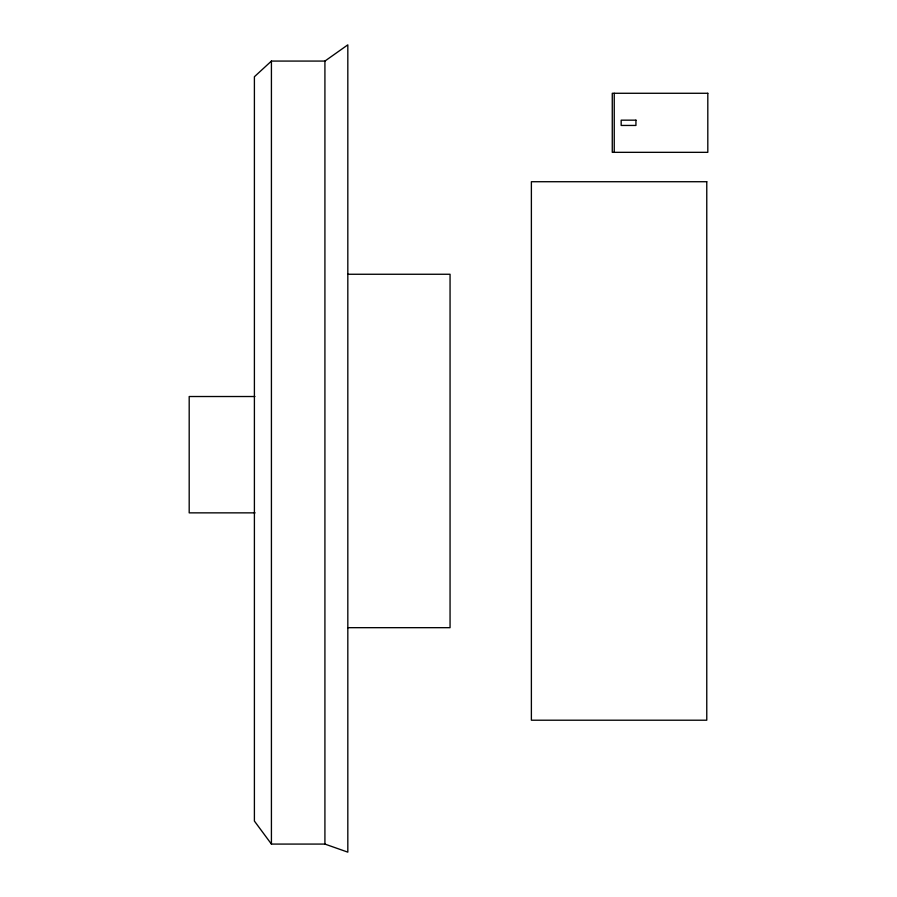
<?xml version="1.0" encoding="UTF-8"?>
<svg xmlns="http://www.w3.org/2000/svg" width="897" height="897" viewBox="0 0 897 897"><rect width="100%" height="100%" fill="white"/><g stroke="black" fill="none" stroke-linecap="round" stroke-linejoin="round"><path stroke-width="1.35" d="M271.421 61.074L254.4 76.738L254.4 821.058L271.421 844.077L324.916 844.077L347.823 852.15L347.823 44.85L324.916 61.074L271.421 61.074L271.421 844.077M347.823 274.258L450.059 274.258L450.059 627.676L347.823 627.676M254.916 396.519L189.189 396.519L189.189 512.86L255.062 512.86M614.243 93.277L614.243 152.333M324.916 61.074L324.916 844.077M707.811 93.277L612.27 93.277L612.27 152.333L707.811 152.333L707.811 93.277M635.939 120.164L621.173 120.164L621.173 125.445L635.939 125.445L635.939 120.164M706.769 181.721L531.383 181.721L531.383 720.213L706.769 720.213L706.769 181.721"/></g></svg>
